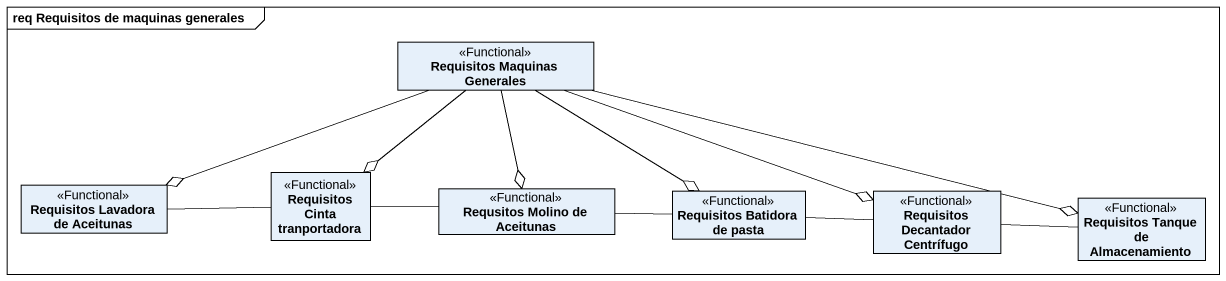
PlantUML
@startuml
mainframe req Requisitos de maquinas generales
hide circle
hide empty members
class "Requisitos Maquinas Generales" as Requisitos_Maquinas <<Functional>>
class "Requisitos Lavadora de Aceitunas" as Requisitos_Lavadora_de <<Functional>>
class "Requisitos Cinta tranportadora" as Requisitos_Cinta <<Functional>>
class "Requsitos Molino de Aceitunas" as Requsitos_Molino_de <<Functional>>
class "Requisitos Batidora de pasta" as Requisitos_Batidora_de_pasta <<Functional>>
class "Requisitos Decantador Centrífugo" as Requisitos_Decantador <<Functional>>
class "Requisitos Tanque de Almacenamiento" as Requisitos_Tanque_de <<Functional>>
Requisitos_Maquinas -left-o Requisitos_Lavadora_de
Requisitos_Maquinas --o Requisitos_Cinta
Requisitos_Maquinas --o Requsitos_Molino_de
Requisitos_Maquinas --o Requisitos_Batidora_de_pasta
Requisitos_Maquinas -right-o Requisitos_Decantador
Requisitos_Maquinas -right-o Requisitos_Tanque_de
Requisitos_Lavadora_de -right- Requisitos_Cinta
Requisitos_Cinta -right- Requsitos_Molino_de
Requsitos_Molino_de -right- Requisitos_Batidora_de_pasta
Requisitos_Batidora_de_pasta -right- Requisitos_Decantador
Requisitos_Decantador -right- Requisitos_Tanque_de
@enduml
